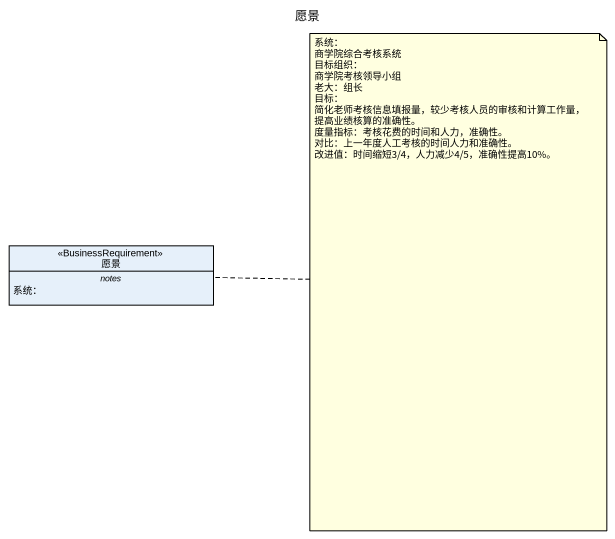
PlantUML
@startuml
title 愿景
hide circle
hide empty members
class 愿景 <<BusinessRequirement>> {
  -- notes --
  系统：
}
note right of 愿景
  系统：
  商学院综合考核系统
  目标组织：
  商学院考核领导小组
  老大：组长
  目标：
  简化老师考核信息填报量，较少考核人员的审核和计算工作量，提高业绩核算的准确性。
  度量指标：考核花费的时间和人力，准确性。
  对比：上一年度人工考核的时间人力和准确性。
  改进值：时间缩短3/4，人力减少4/5，准确性提高10%。
end note
@enduml
